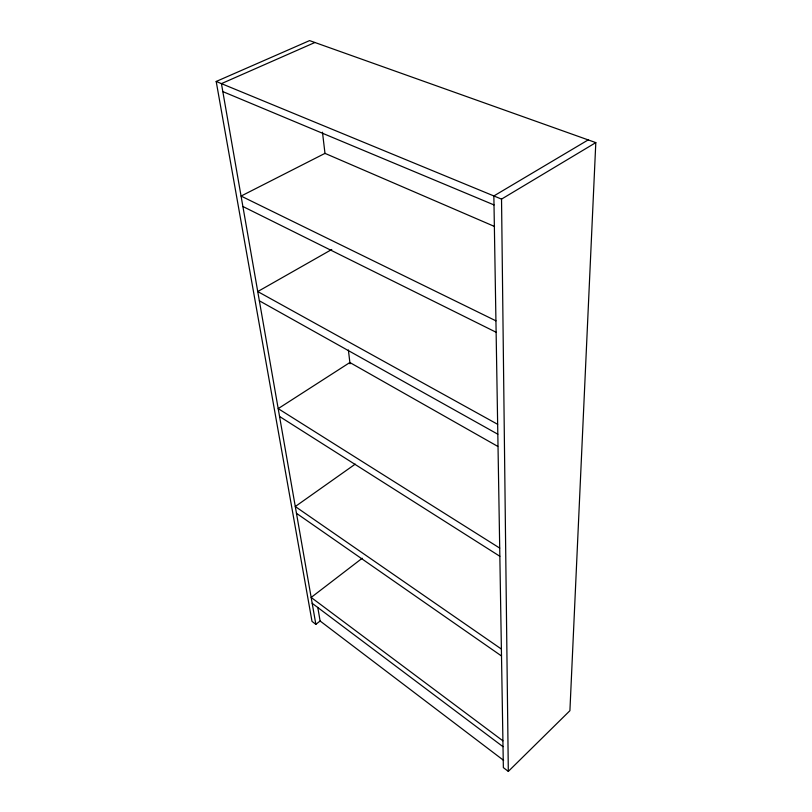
<?xml version="1.0" encoding="UTF-8"?>
<svg xmlns="http://www.w3.org/2000/svg" width="812" height="812" viewBox="0 0 812 812"><rect width="100%" height="100%" fill="white"/><g stroke="black" fill="none" stroke-linecap="round" stroke-linejoin="round"><path stroke-width="1.22" d="M317.786 607.386L320.111 620.997L315.858 624.337L312.011 621.393L216.195 81.464L309.585 40.6L595.805 142.618L569.912 710.693L508.312 771.4L503.359 767.614L493.858 195.956L588.192 139.908M362.233 558.24L311.158 597.439L502.912 740.828M355.24 464.129L295.284 506.526L501.39 649.052M216.195 81.464L501.532 199.113L595.805 142.618M331.773 249.477L257.749 291.559L497.654 424.321M314.904 42.498L221.432 83.626L315.858 624.337M222.833 91.604L494.011 204.928M494.528 226.477L324.983 153.366L241.073 196.068L495.939 320.831M242.889 206.502L496.122 332.26M259.363 300.795L497.817 434.207M497.736 446.367L349.87 362.517L278.191 408.629L499.715 548.09M279.561 416.485L499.847 556.271M296.471 513.316L501.501 655.974M312.184 603.306L503.014 746.685M320.111 620.997L503.602 760.367M322.465 132.204L325.013 153.6M348.378 349.982L350.033 363.827M501.532 199.113L508.312 771.4"/></g></svg>
